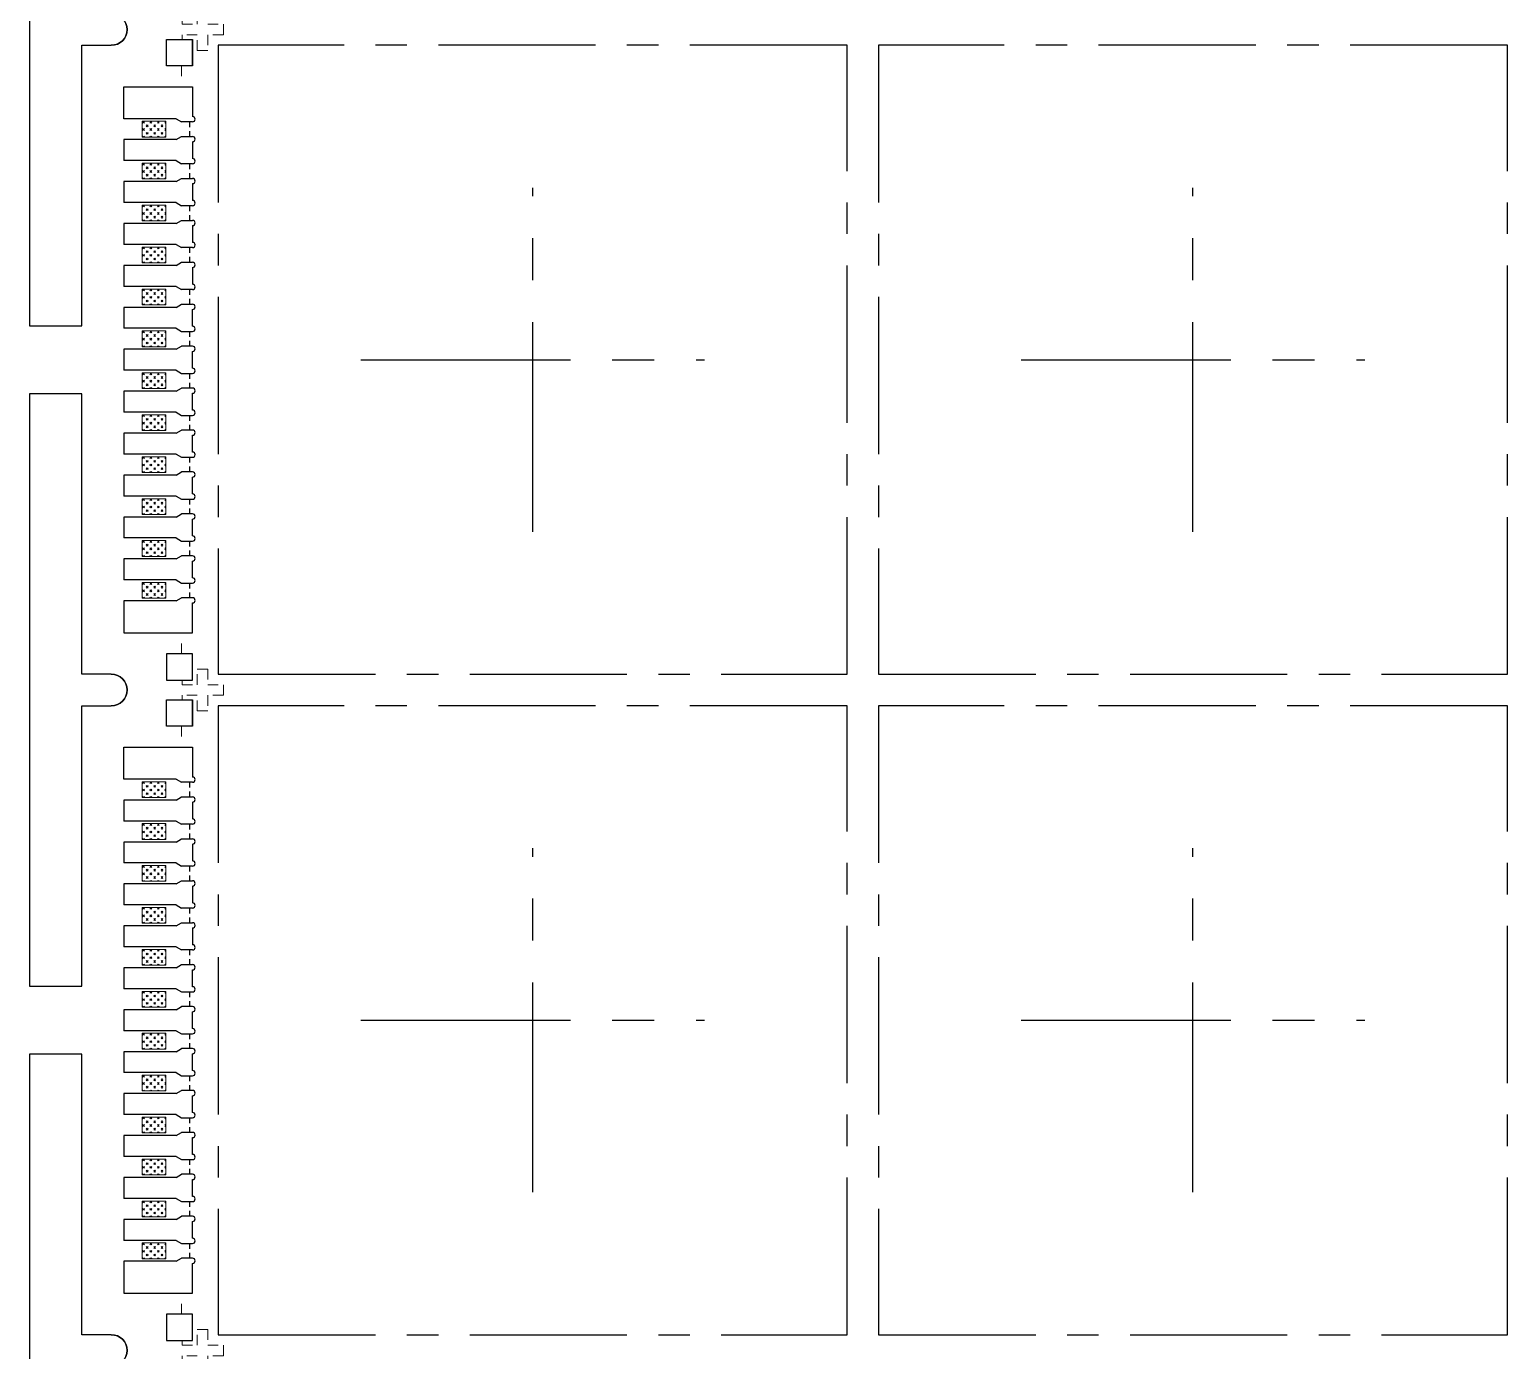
# Model space of a CAD drawing. Header units: inches. Extents: x 5 to 403, y 5 to 265.
# Drawn here: x 78.54 to 92.64, y 195.55 to 208.15 of the extents above; entities that cross this region are included whole.
import ezdxf

# ---------------------------------------------------------------- set-up
doc = ezdxf.new("R2010")
doc.units = ezdxf.units.IN
doc.header["$MEASUREMENT"] = 0
doc.linetypes.add('CENTER', pattern=[2, 1.25, -0.25, 0.25, -0.25])
doc.linetypes.add('HIDDEN', pattern=[0.375, 0.25, -0.125])
for name, color, linetype in [('1D（虚线、T-shape等)', 4, 'Continuous'), ('1（实线、SECTION图示等）', 7, 'Continuous'), ('CEN(中心线)', 1, 'CENTER'), ('LFBOT（框架底面线、虚线）', 4, 'HIDDEN'), ('LFTOP（框架正面线、实线）', 7, 'Continuous'), ('PKG LINE（虚线）', 2, 'HIDDEN'), ('PLATING（电镀）', 3, 'Continuous')]:
    doc.layers.add(name, color=color, linetype=linetype)

msp = doc.modelspace()

# ---------------------------------------------------------------- hatches: boundary and pattern name
at = {"layer": 'PLATING（电镀）', "linetype": 'ByBlock', "lineweight": 5}
h = msp.add_hatch(dxfattribs=at)
h.set_pattern_fill('CROSS', color=3, scale=0.05, angle=90)
h.set_pattern_definition([(45, (-143.61794, -17.674744), (0.035355339, -0.035355339), [0.025, -0.025]), (315, (-143.61794, -17.65707), (-0.035355339, -0.035355339), [0.025, -0.025])])
h.paths.add_polyline_path([(79.83732, 207.12304), (79.61232, 207.12304), (79.61232, 207.27304), (79.83732, 207.27304)])
h = msp.add_hatch(dxfattribs=at)
h.set_pattern_fill('CROSS', color=3, scale=0.05, angle=90)
h.set_pattern_definition([(45, (-143.61794, -18.074744), (0.035355339, -0.035355339), [0.025, -0.025]), (315, (-143.61794, -18.05707), (-0.035355339, -0.035355339), [0.025, -0.025])])
h.paths.add_polyline_path([(79.83732, 206.72304), (79.61232, 206.72304), (79.61232, 206.87304), (79.83732, 206.87304)])
h = msp.add_hatch(dxfattribs=at)
h.set_pattern_fill('CROSS', color=3, scale=0.05, angle=90)
h.set_pattern_definition([(45, (-143.61794, -18.474744), (0.035355339, -0.035355339), [0.025, -0.025]), (315, (-143.61794, -18.45707), (-0.035355339, -0.035355339), [0.025, -0.025])])
h.paths.add_polyline_path([(79.83732, 206.32304), (79.61232, 206.32304), (79.61232, 206.47304), (79.83732, 206.47304)])
h = msp.add_hatch(dxfattribs=at)
h.set_pattern_fill('CROSS', color=3, scale=0.05, angle=90)
h.set_pattern_definition([(45, (-143.61794, -18.874744), (0.035355339, -0.035355339), [0.025, -0.025]), (315, (-143.61794, -18.85707), (-0.035355339, -0.035355339), [0.025, -0.025])])
h.paths.add_polyline_path([(79.83732, 205.92304), (79.61232, 205.92304), (79.61232, 206.07304), (79.83732, 206.07304)])
h = msp.add_hatch(dxfattribs=at)
h.set_pattern_fill('CROSS', color=3, scale=0.05, angle=90)
h.set_pattern_definition([(45, (-143.61794, -19.274744), (0.035355339, -0.035355339), [0.025, -0.025]), (315, (-143.61794, -19.25707), (-0.035355339, -0.035355339), [0.025, -0.025])])
h.paths.add_polyline_path([(79.83732, 205.52304), (79.61232, 205.52304), (79.61232, 205.67304), (79.83732, 205.67304)])
h = msp.add_hatch(dxfattribs=at)
h.set_pattern_fill('CROSS', color=3, scale=0.05, angle=90)
h.set_pattern_definition([(45, (-143.61794, -19.674744), (0.035355339, -0.035355339), [0.025, -0.025]), (315, (-143.61794, -19.65707), (-0.035355339, -0.035355339), [0.025, -0.025])])
h.paths.add_polyline_path([(79.83732, 205.12304), (79.61232, 205.12304), (79.61232, 205.27304), (79.83732, 205.27304)])
h = msp.add_hatch(dxfattribs=at)
h.set_pattern_fill('CROSS', color=3, scale=0.05, angle=90)
h.set_pattern_definition([(45, (-143.61794, -20.074744), (0.035355339, -0.035355339), [0.025, -0.025]), (315, (-143.61794, -20.05707), (-0.035355339, -0.035355339), [0.025, -0.025])])
h.paths.add_polyline_path([(79.83732, 204.72304), (79.61232, 204.72304), (79.61232, 204.87304), (79.83732, 204.87304)])
h = msp.add_hatch(dxfattribs=at)
h.set_pattern_fill('CROSS', color=3, scale=0.05, angle=90)
h.set_pattern_definition([(45, (-143.61794, -20.474744), (0.035355339, -0.035355339), [0.025, -0.025]), (315, (-143.61794, -20.45707), (-0.035355339, -0.035355339), [0.025, -0.025])])
h.paths.add_polyline_path([(79.83732, 204.32304), (79.61232, 204.32304), (79.61232, 204.47304), (79.83732, 204.47304)])
h = msp.add_hatch(dxfattribs=at)
h.set_pattern_fill('CROSS', color=3, scale=0.05, angle=90)
h.set_pattern_definition([(45, (-143.61794, -20.874744), (0.035355339, -0.035355339), [0.025, -0.025]), (315, (-143.61794, -20.85707), (-0.035355339, -0.035355339), [0.025, -0.025])])
h.paths.add_polyline_path([(79.83732, 203.92304), (79.61232, 203.92304), (79.61232, 204.07304), (79.83732, 204.07304)])
h = msp.add_hatch(dxfattribs=at)
h.set_pattern_fill('CROSS', color=3, scale=0.05, angle=90)
h.set_pattern_definition([(45, (-143.61794, -21.274744), (0.035355339, -0.035355339), [0.025, -0.025]), (315, (-143.61794, -21.25707), (-0.035355339, -0.035355339), [0.025, -0.025])])
h.paths.add_polyline_path([(79.83732, 203.52304), (79.61232, 203.52304), (79.61232, 203.67304), (79.83732, 203.67304)])
h = msp.add_hatch(dxfattribs=at)
h.set_pattern_fill('CROSS', color=3, scale=0.05, angle=90)
h.set_pattern_definition([(45, (-143.61794, -21.674744), (0.035355339, -0.035355339), [0.025, -0.025]), (315, (-143.61794, -21.65707), (-0.035355339, -0.035355339), [0.025, -0.025])])
h.paths.add_polyline_path([(79.83732, 203.12304), (79.61232, 203.12304), (79.61232, 203.27304), (79.83732, 203.27304)])
h = msp.add_hatch(dxfattribs=at)
h.set_pattern_fill('CROSS', color=3, scale=0.05, angle=90)
h.set_pattern_definition([(45, (-143.61794, -22.074744), (0.035355339, -0.035355339), [0.025, -0.025]), (315, (-143.61794, -22.05707), (-0.035355339, -0.035355339), [0.025, -0.025])])
h.paths.add_polyline_path([(79.83732, 202.72304), (79.61232, 202.72304), (79.61232, 202.87304), (79.83732, 202.87304)])
h = msp.add_hatch(dxfattribs=at)
h.set_pattern_fill('CROSS', color=3, scale=0.05, angle=90)
h.set_pattern_definition([(45, (-143.61794, -23.974744), (0.035355339, -0.035355339), [0.025, -0.025]), (315, (-143.61794, -23.95707), (-0.035355339, -0.035355339), [0.025, -0.025])])
h.paths.add_polyline_path([(79.83732, 200.82304), (79.61232, 200.82304), (79.61232, 200.97304), (79.83732, 200.97304)])
h = msp.add_hatch(dxfattribs=at)
h.set_pattern_fill('CROSS', color=3, scale=0.05, angle=90)
h.set_pattern_definition([(45, (-143.61794, -24.374744), (0.035355339, -0.035355339), [0.025, -0.025]), (315, (-143.61794, -24.35707), (-0.035355339, -0.035355339), [0.025, -0.025])])
h.paths.add_polyline_path([(79.83732, 200.42304), (79.61232, 200.42304), (79.61232, 200.57304), (79.83732, 200.57304)])
h = msp.add_hatch(dxfattribs=at)
h.set_pattern_fill('CROSS', color=3, scale=0.05, angle=90)
h.set_pattern_definition([(45, (-143.61794, -24.774744), (0.035355339, -0.035355339), [0.025, -0.025]), (315, (-143.61794, -24.75707), (-0.035355339, -0.035355339), [0.025, -0.025])])
h.paths.add_polyline_path([(79.83732, 200.02304), (79.61232, 200.02304), (79.61232, 200.17304), (79.83732, 200.17304)])
h = msp.add_hatch(dxfattribs=at)
h.set_pattern_fill('CROSS', color=3, scale=0.05, angle=90)
h.set_pattern_definition([(45, (-143.61794, -25.174744), (0.035355339, -0.035355339), [0.025, -0.025]), (315, (-143.61794, -25.15707), (-0.035355339, -0.035355339), [0.025, -0.025])])
h.paths.add_polyline_path([(79.83732, 199.62304), (79.61232, 199.62304), (79.61232, 199.77304), (79.83732, 199.77304)])
h = msp.add_hatch(dxfattribs=at)
h.set_pattern_fill('CROSS', color=3, scale=0.05, angle=90)
h.set_pattern_definition([(45, (-143.61794, -25.574744), (0.035355339, -0.035355339), [0.025, -0.025]), (315, (-143.61794, -25.55707), (-0.035355339, -0.035355339), [0.025, -0.025])])
h.paths.add_polyline_path([(79.83732, 199.22304), (79.61232, 199.22304), (79.61232, 199.37304), (79.83732, 199.37304)])
h = msp.add_hatch(dxfattribs=at)
h.set_pattern_fill('CROSS', color=3, scale=0.05, angle=90)
h.set_pattern_definition([(45, (-143.61794, -25.974744), (0.035355339, -0.035355339), [0.025, -0.025]), (315, (-143.61794, -25.95707), (-0.035355339, -0.035355339), [0.025, -0.025])])
h.paths.add_polyline_path([(79.83732, 198.82304), (79.61232, 198.82304), (79.61232, 198.97304), (79.83732, 198.97304)])
h = msp.add_hatch(dxfattribs=at)
h.set_pattern_fill('CROSS', color=3, scale=0.05, angle=90)
h.set_pattern_definition([(45, (-143.61794, -26.374744), (0.035355339, -0.035355339), [0.025, -0.025]), (315, (-143.61794, -26.35707), (-0.035355339, -0.035355339), [0.025, -0.025])])
h.paths.add_polyline_path([(79.83732, 198.42304), (79.61232, 198.42304), (79.61232, 198.57304), (79.83732, 198.57304)])
h = msp.add_hatch(dxfattribs=at)
h.set_pattern_fill('CROSS', color=3, scale=0.05, angle=90)
h.set_pattern_definition([(45, (-143.61794, -26.774744), (0.035355339, -0.035355339), [0.025, -0.025]), (315, (-143.61794, -26.75707), (-0.035355339, -0.035355339), [0.025, -0.025])])
h.paths.add_polyline_path([(79.83732, 198.02304), (79.61232, 198.02304), (79.61232, 198.17304), (79.83732, 198.17304)])
h = msp.add_hatch(dxfattribs=at)
h.set_pattern_fill('CROSS', color=3, scale=0.05, angle=90)
h.set_pattern_definition([(45, (-143.61794, -27.174744), (0.035355339, -0.035355339), [0.025, -0.025]), (315, (-143.61794, -27.15707), (-0.035355339, -0.035355339), [0.025, -0.025])])
h.paths.add_polyline_path([(79.83732, 197.62304), (79.61232, 197.62304), (79.61232, 197.77304), (79.83732, 197.77304)])
h = msp.add_hatch(dxfattribs=at)
h.set_pattern_fill('CROSS', color=3, scale=0.05, angle=90)
h.set_pattern_definition([(45, (-143.61794, -27.574744), (0.035355339, -0.035355339), [0.025, -0.025]), (315, (-143.61794, -27.55707), (-0.035355339, -0.035355339), [0.025, -0.025])])
h.paths.add_polyline_path([(79.83732, 197.22304), (79.61232, 197.22304), (79.61232, 197.37304), (79.83732, 197.37304)])
h = msp.add_hatch(dxfattribs=at)
h.set_pattern_fill('CROSS', color=3, scale=0.05, angle=90)
h.set_pattern_definition([(45, (-143.61794, -27.974744), (0.035355339, -0.035355339), [0.025, -0.025]), (315, (-143.61794, -27.95707), (-0.035355339, -0.035355339), [0.025, -0.025])])
h.paths.add_polyline_path([(79.83732, 196.82304), (79.61232, 196.82304), (79.61232, 196.97304), (79.83732, 196.97304)])
h = msp.add_hatch(dxfattribs=at)
h.set_pattern_fill('CROSS', color=3, scale=0.05, angle=90)
h.set_pattern_definition([(45, (-143.61794, -28.374744), (0.035355339, -0.035355339), [0.025, -0.025]), (315, (-143.61794, -28.35707), (-0.035355339, -0.035355339), [0.025, -0.025])])
h.paths.add_polyline_path([(79.83732, 196.42304), (79.61232, 196.42304), (79.61232, 196.57304), (79.83732, 196.57304)])

# ---------------------------------------------------------------- linework, layer by layer
at = {"layer": '1D（虚线、T-shape等)', "linetype": 'HIDDEN', "lineweight": 0, "ltscale": 0.25}
for p, q in [((79.98732, 207.80304, 0.1444), (79.98732, 207.60304, 0.1444)), ((79.98732, 202.19304, 0.1444), (79.98732, 202.39304, 0.1444)), ((79.98732, 201.50304, 0.1444), (79.98732, 201.30304, 0.1444)), ((79.98732, 195.89304, 0.1444), (79.98732, 196.09304, 0.1444))]:
    msp.add_line(p, q, dxfattribs=at)
at = {"layer": '1D（虚线、T-shape等)', "linetype": 'HIDDEN', "lineweight": 0, "ltscale": 0.25, "elevation": 0.1444}
for points in [[(79.99232, 208.24304), (79.99232, 208.19804), (80.13732, 208.19804), (80.13732, 208.34804), (80.23732, 208.34804), (80.23732, 208.19804), (80.38732, 208.19804), (80.38732, 208.09804), (80.23732, 208.09804), (80.23732, 207.94804), (80.13732, 207.94804), (80.13732, 208.09804), (79.99232, 208.09804), (79.99232, 208.05304)], [(79.99232, 201.94304), (79.99232, 201.89804), (80.13732, 201.89804), (80.13732, 202.04804), (80.23732, 202.04804), (80.23732, 201.89804), (80.38732, 201.89804), (80.38732, 201.79804), (80.23732, 201.79804), (80.23732, 201.64804), (80.13732, 201.64804), (80.13732, 201.79804), (79.99232, 201.79804), (79.99232, 201.75304)], [(79.99232, 195.64304), (79.99232, 195.59804), (80.13732, 195.59804), (80.13732, 195.74804), (80.23732, 195.74804), (80.23732, 195.59804), (80.38732, 195.59804), (80.38732, 195.49804), (80.23732, 195.49804), (80.23732, 195.34804), (80.13732, 195.34804), (80.13732, 195.49804), (79.99232, 195.49804), (79.99232, 195.45304)]]:
    msp.add_lwpolyline(points, dxfattribs=at)
at = {"layer": '1（实线、SECTION图示等）', "elevation": 0.1444}
for points in [[(79.31732, 208.29804), (79.03732, 208.29804), (79.03732, 210.97304), (78.53732, 210.97304), (78.53732, 205.32304), (79.03732, 205.32304), (79.03732, 207.99804), (79.31732, 207.99804, 1), (79.31732, 208.29804, -1), (79.31732, 207.99804)], [(79.31732, 201.99804), (79.03732, 201.99804), (79.03732, 204.67304), (78.53732, 204.67304), (78.53732, 199.02304), (79.03732, 199.02304), (79.03732, 201.69804), (79.31732, 201.69804, 1), (79.31732, 201.99804, -1), (79.31732, 201.69804)], [(79.31732, 195.69804), (79.03732, 195.69804), (79.03732, 198.37304), (78.53732, 198.37304), (78.53732, 192.72304), (79.03732, 192.72304), (79.03732, 195.39804), (79.31732, 195.39804, 1), (79.31732, 195.69804, -1), (79.31732, 195.39804)]]:
    msp.add_lwpolyline(points, format="xyb", dxfattribs=at)
at = {"layer": 'CEN(中心线)', "linetype": 'CENTER', "ltscale": 1.6}
for p, q in [((83.33732, 203.35807, 0.1444), (83.33732, 206.638, 0.1444)), ((89.63732, 203.35807, 0.1444), (89.63732, 206.638, 0.1444)), ((81.69736, 204.99804, 0.1444), (84.97729, 204.99804, 0.1444)), ((87.99736, 204.99804, 0.1444), (91.27729, 204.99804, 0.1444)), ((83.33732, 197.05807, 0.1444), (83.33732, 200.338, 0.1444)), ((89.63732, 197.05807, 0.1444), (89.63732, 200.338, 0.1444)), ((81.69736, 198.69804, 0.1444), (84.97729, 198.69804, 0.1444)), ((87.99736, 198.69804, 0.1444), (91.27729, 198.69804, 0.1444))]:
    msp.add_line(p, q, dxfattribs=at)
at = {"layer": 'LFBOT（框架底面线、虚线）', "linetype": 'HIDDEN', "ltscale": 0.2, "elevation": 0.1444}
for points in [[(80.06732, 207.21704), (80.06732, 207.26804)], [(80.06732, 207.12804), (80.06732, 207.17904)], [(80.06732, 206.81704), (80.06732, 206.86804)], [(80.06732, 206.72804), (80.06732, 206.77904)], [(80.06732, 206.41704), (80.06732, 206.46804)], [(80.06732, 206.32804), (80.06732, 206.37904)], [(80.06732, 206.01704), (80.06732, 206.06804)], [(80.06732, 205.92804), (80.06732, 205.97904)], [(80.06732, 205.61704), (80.06732, 205.66804)], [(80.06732, 205.52804), (80.06732, 205.57904)], [(80.06732, 205.21704), (80.06732, 205.26804)], [(80.06732, 205.12804), (80.06732, 205.17904)], [(80.06732, 204.81704), (80.06732, 204.86804)], [(80.06732, 204.72804), (80.06732, 204.77904)], [(80.06732, 204.41704), (80.06732, 204.46804)], [(80.06732, 204.32804), (80.06732, 204.37904)], [(80.06732, 204.01704), (80.06732, 204.06804)], [(80.06732, 203.92804), (80.06732, 203.97904)], [(80.06732, 203.61704), (80.06732, 203.66804)], [(80.06732, 203.52804), (80.06732, 203.57904)], [(80.06732, 203.21704), (80.06732, 203.26804)], [(80.06732, 203.12804), (80.06732, 203.17904)], [(80.06732, 202.81704), (80.06732, 202.86804)], [(80.06732, 202.72804), (80.06732, 202.77904)], [(80.06732, 200.91704), (80.06732, 200.96804)], [(80.06732, 200.82804), (80.06732, 200.87904)], [(80.06732, 200.51704), (80.06732, 200.56804)], [(80.06732, 200.42804), (80.06732, 200.47904)], [(80.06732, 200.11704), (80.06732, 200.16804)], [(80.06732, 200.02804), (80.06732, 200.07904)], [(80.06732, 199.71704), (80.06732, 199.76804)], [(80.06732, 199.62804), (80.06732, 199.67904)], [(80.06732, 199.31704), (80.06732, 199.36804)], [(80.06732, 199.22804), (80.06732, 199.27904)], [(80.06732, 198.91704), (80.06732, 198.96804)], [(80.06732, 198.82804), (80.06732, 198.87904)], [(80.06732, 198.51704), (80.06732, 198.56804)], [(80.06732, 198.42804), (80.06732, 198.47904)], [(80.06732, 198.11704), (80.06732, 198.16804)], [(80.06732, 198.02804), (80.06732, 198.07904)], [(80.06732, 197.71704), (80.06732, 197.76804)], [(80.06732, 197.62804), (80.06732, 197.67904)], [(80.06732, 197.31704), (80.06732, 197.36804)], [(80.06732, 197.22804), (80.06732, 197.27904)], [(80.06732, 196.91704), (80.06732, 196.96804)], [(80.06732, 196.82804), (80.06732, 196.87904)], [(80.06732, 196.51704), (80.06732, 196.56804)], [(80.06732, 196.42804), (80.06732, 196.47904)]]:
    msp.add_lwpolyline(points, dxfattribs=at)
at = {"layer": 'LFTOP（框架正面线、实线）', "color": 7}
for p, q in [((80.09232, 207.80304, 0.1444), (80.09232, 208.05304, 0.1444)), ((80.09232, 207.60304, 0.1444), (80.09232, 207.31804, 0.1444)), ((79.93732, 207.29804, 0.1444), (79.43732, 207.29804, 0.1444)), ((79.93732, 207.29804, 0.1444), (79.98732, 207.26804, 0.1444)), ((80.09232, 207.26804, 0.1444), (79.98732, 207.26804, 0.1444)), ((79.93732, 207.09804, 0.1444), (79.43732, 207.09804, 0.1444)), ((79.93732, 207.09804, 0.1444), (79.98732, 207.12804, 0.1444)), ((79.98732, 207.12804, 0.1444), (80.09232, 207.12804, 0.1444)), ((80.09232, 207.07804, 0.1444), (80.09232, 206.91804, 0.1444)), ((79.93732, 206.89804, 0.1444), (79.43732, 206.89804, 0.1444)), ((79.93732, 206.89804, 0.1444), (79.98732, 206.86804, 0.1444)), ((80.09232, 206.86804, 0.1444), (79.98732, 206.86804, 0.1444)), ((79.93732, 206.69804, 0.1444), (79.98732, 206.72804, 0.1444)), ((79.98732, 206.72804, 0.1444), (80.09232, 206.72804, 0.1444)), ((79.93732, 206.69804, 0.1444), (79.43732, 206.69804, 0.1444)), ((80.09232, 206.67804, 0.1444), (80.09232, 206.51804, 0.1444)), ((79.93732, 206.49804, 0.1444), (79.43732, 206.49804, 0.1444)), ((79.93732, 206.49804, 0.1444), (79.98732, 206.46804, 0.1444)), ((80.09232, 206.46804, 0.1444), (79.98732, 206.46804, 0.1444)), ((79.93732, 206.29804, 0.1444), (79.43732, 206.29804, 0.1444)), ((79.93732, 206.29804, 0.1444), (79.98732, 206.32804, 0.1444)), ((79.98732, 206.32804, 0.1444), (80.09232, 206.32804, 0.1444)), ((80.09232, 206.27804, 0.1444), (80.09232, 206.11804, 0.1444)), ((79.93732, 206.09804, 0.1444), (79.43732, 206.09804, 0.1444)), ((79.93732, 206.09804, 0.1444), (79.98732, 206.06804, 0.1444)), ((80.09232, 206.06804, 0.1444), (79.98732, 206.06804, 0.1444)), ((79.93732, 205.89804, 0.1444), (79.43732, 205.89804, 0.1444)), ((79.93732, 205.89804, 0.1444), (79.98732, 205.92804, 0.1444)), ((79.98732, 205.92804, 0.1444), (80.09232, 205.92804, 0.1444)), ((80.09232, 205.87804, 0.1444), (80.09232, 205.71804, 0.1444)), ((79.93732, 205.69804, 0.1444), (79.43732, 205.69804, 0.1444)), ((79.93732, 205.69804, 0.1444), (79.98732, 205.66804, 0.1444)), ((80.09232, 205.66804, 0.1444), (79.98732, 205.66804, 0.1444)), ((79.93732, 205.49804, 0.1444), (79.43732, 205.49804, 0.1444)), ((79.93732, 205.49804, 0.1444), (79.98732, 205.52804, 0.1444)), ((79.98732, 205.52804, 0.1444), (80.09232, 205.52804, 0.1444)), ((80.09232, 205.31804, 0.1444), (80.09232, 205.47804, 0.1444)), ((79.93732, 205.29804, 0.1444), (79.43732, 205.29804, 0.1444)), ((79.93732, 205.29804, 0.1444), (79.98732, 205.26804, 0.1444)), ((79.98732, 205.26804, 0.1444), (80.09232, 205.26804, 0.1444)), ((79.93732, 205.09804, 0.1444), (79.43732, 205.09804, 0.1444)), ((79.93732, 205.09804, 0.1444), (79.98732, 205.12804, 0.1444)), ((80.09232, 205.12804, 0.1444), (79.98732, 205.12804, 0.1444)), ((80.09232, 204.91804, 0.1444), (80.09232, 205.07804, 0.1444)), ((79.93732, 204.89804, 0.1444), (79.43732, 204.89804, 0.1444)), ((79.93732, 204.89804, 0.1444), (79.98732, 204.86804, 0.1444)), ((79.98732, 204.86804, 0.1444), (80.09232, 204.86804, 0.1444)), ((79.93732, 204.69804, 0.1444), (79.43732, 204.69804, 0.1444)), ((79.93732, 204.69804, 0.1444), (79.98732, 204.72804, 0.1444)), ((80.09232, 204.72804, 0.1444), (79.98732, 204.72804, 0.1444)), ((80.09232, 204.51804, 0.1444), (80.09232, 204.67804, 0.1444)), ((79.93732, 204.49804, 0.1444), (79.43732, 204.49804, 0.1444)), ((79.93732, 204.49804, 0.1444), (79.98732, 204.46804, 0.1444)), ((79.98732, 204.46804, 0.1444), (80.09232, 204.46804, 0.1444)), ((79.93732, 204.29804, 0.1444), (79.98732, 204.32804, 0.1444)), ((80.09232, 204.32804, 0.1444), (79.98732, 204.32804, 0.1444)), ((79.93732, 204.29804, 0.1444), (79.43732, 204.29804, 0.1444)), ((80.09232, 204.11804, 0.1444), (80.09232, 204.27804, 0.1444)), ((79.93732, 204.09804, 0.1444), (79.43732, 204.09804, 0.1444)), ((79.93732, 204.09804, 0.1444), (79.98732, 204.06804, 0.1444)), ((79.98732, 204.06804, 0.1444), (80.09232, 204.06804, 0.1444)), ((79.93732, 203.89804, 0.1444), (79.43732, 203.89804, 0.1444)), ((79.93732, 203.89804, 0.1444), (79.98732, 203.92804, 0.1444)), ((80.09232, 203.92804, 0.1444), (79.98732, 203.92804, 0.1444)), ((80.09232, 203.71804, 0.1444), (80.09232, 203.87804, 0.1444)), ((79.93732, 203.69804, 0.1444), (79.43732, 203.69804, 0.1444)), ((79.93732, 203.69804, 0.1444), (79.98732, 203.66804, 0.1444)), ((79.98732, 203.66804, 0.1444), (80.09232, 203.66804, 0.1444)), ((79.93732, 203.49804, 0.1444), (79.43732, 203.49804, 0.1444)), ((79.93732, 203.49804, 0.1444), (79.98732, 203.52804, 0.1444)), ((80.09232, 203.52804, 0.1444), (79.98732, 203.52804, 0.1444)), ((80.09232, 203.31804, 0.1444), (80.09232, 203.47804, 0.1444)), ((79.93732, 203.29804, 0.1444), (79.43732, 203.29804, 0.1444)), ((79.93732, 203.29804, 0.1444), (79.98732, 203.26804, 0.1444)), ((79.98732, 203.26804, 0.1444), (80.09232, 203.26804, 0.1444)), ((79.93732, 203.09804, 0.1444), (79.43732, 203.09804, 0.1444)), ((79.93732, 203.09804, 0.1444), (79.98732, 203.12804, 0.1444)), ((80.09232, 203.12804, 0.1444), (79.98732, 203.12804, 0.1444)), ((80.09232, 202.91804, 0.1444), (80.09232, 203.07804, 0.1444)), ((79.93732, 202.89804, 0.1444), (79.43732, 202.89804, 0.1444)), ((79.93732, 202.89804, 0.1444), (79.98732, 202.86804, 0.1444)), ((79.98732, 202.86804, 0.1444), (80.09232, 202.86804, 0.1444)), ((79.43732, 202.69804, 0.1444), (79.43732, 202.39804, 0.1444)), ((79.93732, 202.69804, 0.1444), (79.43732, 202.69804, 0.1444)), ((79.93732, 202.69804, 0.1444), (79.98732, 202.72804, 0.1444)), ((80.09232, 202.72804, 0.1444), (79.98732, 202.72804, 0.1444)), ((80.09232, 202.39304, 0.1444), (80.09232, 202.67804, 0.1444)), ((79.43732, 202.39804, 0.1444), (79.43732, 202.39304, 0.1444)), ((79.43732, 202.39304, 0.1444), (79.73732, 202.39304, 0.1444)), ((79.73732, 202.39304, 0.1444), (80.09232, 202.39304, 0.1444)), ((80.09232, 201.50304, 0.1444), (80.09232, 201.75304, 0.1444)), ((80.09232, 201.30304, 0.1444), (80.09232, 201.01804, 0.1444)), ((79.93732, 200.99804, 0.1444), (79.43732, 200.99804, 0.1444)), ((79.93732, 200.99804, 0.1444), (79.98732, 200.96804, 0.1444)), ((80.09232, 200.96804, 0.1444), (79.98732, 200.96804, 0.1444)), ((79.93732, 200.79804, 0.1444), (79.43732, 200.79804, 0.1444)), ((79.93732, 200.79804, 0.1444), (79.98732, 200.82804, 0.1444)), ((79.98732, 200.82804, 0.1444), (80.09232, 200.82804, 0.1444)), ((80.09232, 200.77804, 0.1444), (80.09232, 200.61804, 0.1444)), ((79.93732, 200.59804, 0.1444), (79.43732, 200.59804, 0.1444)), ((79.93732, 200.59804, 0.1444), (79.98732, 200.56804, 0.1444)), ((80.09232, 200.56804, 0.1444), (79.98732, 200.56804, 0.1444)), ((79.93732, 200.39804, 0.1444), (79.43732, 200.39804, 0.1444)), ((79.93732, 200.39804, 0.1444), (79.98732, 200.42804, 0.1444)), ((79.98732, 200.42804, 0.1444), (80.09232, 200.42804, 0.1444)), ((80.09232, 200.37804, 0.1444), (80.09232, 200.21804, 0.1444)), ((79.93732, 200.19804, 0.1444), (79.43732, 200.19804, 0.1444)), ((79.93732, 200.19804, 0.1444), (79.98732, 200.16804, 0.1444)), ((80.09232, 200.16804, 0.1444), (79.98732, 200.16804, 0.1444)), ((79.93732, 199.99804, 0.1444), (79.43732, 199.99804, 0.1444)), ((79.93732, 199.99804, 0.1444), (79.98732, 200.02804, 0.1444)), ((79.98732, 200.02804, 0.1444), (80.09232, 200.02804, 0.1444)), ((80.09232, 199.97804, 0.1444), (80.09232, 199.81804, 0.1444)), ((79.93732, 199.79804, 0.1444), (79.43732, 199.79804, 0.1444)), ((79.93732, 199.79804, 0.1444), (79.98732, 199.76804, 0.1444)), ((80.09232, 199.76804, 0.1444), (79.98732, 199.76804, 0.1444)), ((79.93732, 199.59804, 0.1444), (79.43732, 199.59804, 0.1444)), ((79.93732, 199.59804, 0.1444), (79.98732, 199.62804, 0.1444)), ((79.98732, 199.62804, 0.1444), (80.09232, 199.62804, 0.1444)), ((80.09232, 199.57804, 0.1444), (80.09232, 199.41804, 0.1444)), ((79.93732, 199.39804, 0.1444), (79.43732, 199.39804, 0.1444)), ((79.93732, 199.39804, 0.1444), (79.98732, 199.36804, 0.1444)), ((80.09232, 199.36804, 0.1444), (79.98732, 199.36804, 0.1444)), ((79.93732, 199.19804, 0.1444), (79.43732, 199.19804, 0.1444)), ((79.93732, 199.19804, 0.1444), (79.98732, 199.22804, 0.1444)), ((79.98732, 199.22804, 0.1444), (80.09232, 199.22804, 0.1444)), ((80.09232, 199.01804, 0.1444), (80.09232, 199.17804, 0.1444)), ((79.93732, 198.99804, 0.1444), (79.43732, 198.99804, 0.1444)), ((79.93732, 198.99804, 0.1444), (79.98732, 198.96804, 0.1444)), ((79.98732, 198.96804, 0.1444), (80.09232, 198.96804, 0.1444)), ((79.93732, 198.79804, 0.1444), (79.98732, 198.82804, 0.1444)), ((80.09232, 198.82804, 0.1444), (79.98732, 198.82804, 0.1444)), ((79.93732, 198.79804, 0.1444), (79.43732, 198.79804, 0.1444)), ((80.09232, 198.61804, 0.1444), (80.09232, 198.77804, 0.1444)), ((79.93732, 198.59804, 0.1444), (79.43732, 198.59804, 0.1444)), ((79.93732, 198.59804, 0.1444), (79.98732, 198.56804, 0.1444)), ((79.98732, 198.56804, 0.1444), (80.09232, 198.56804, 0.1444)), ((79.93732, 198.39804, 0.1444), (79.43732, 198.39804, 0.1444)), ((79.93732, 198.39804, 0.1444), (79.98732, 198.42804, 0.1444)), ((80.09232, 198.42804, 0.1444), (79.98732, 198.42804, 0.1444)), ((80.09232, 198.21804, 0.1444), (80.09232, 198.37804, 0.1444)), ((79.93732, 198.19804, 0.1444), (79.43732, 198.19804, 0.1444)), ((79.93732, 198.19804, 0.1444), (79.98732, 198.16804, 0.1444)), ((79.98732, 198.16804, 0.1444), (80.09232, 198.16804, 0.1444)), ((79.93732, 197.99804, 0.1444), (79.43732, 197.99804, 0.1444)), ((79.93732, 197.99804, 0.1444), (79.98732, 198.02804, 0.1444)), ((80.09232, 198.02804, 0.1444), (79.98732, 198.02804, 0.1444)), ((80.09232, 197.81804, 0.1444), (80.09232, 197.97804, 0.1444)), ((79.93732, 197.79804, 0.1444), (79.43732, 197.79804, 0.1444)), ((79.93732, 197.79804, 0.1444), (79.98732, 197.76804, 0.1444)), ((79.98732, 197.76804, 0.1444), (80.09232, 197.76804, 0.1444)), ((79.93732, 197.59804, 0.1444), (79.43732, 197.59804, 0.1444)), ((79.93732, 197.59804, 0.1444), (79.98732, 197.62804, 0.1444)), ((80.09232, 197.62804, 0.1444), (79.98732, 197.62804, 0.1444)), ((80.09232, 197.41804, 0.1444), (80.09232, 197.57804, 0.1444)), ((79.93732, 197.39804, 0.1444), (79.43732, 197.39804, 0.1444)), ((79.93732, 197.39804, 0.1444), (79.98732, 197.36804, 0.1444)), ((79.98732, 197.36804, 0.1444), (80.09232, 197.36804, 0.1444)), ((79.93732, 197.19804, 0.1444), (79.43732, 197.19804, 0.1444)), ((79.93732, 197.19804, 0.1444), (79.98732, 197.22804, 0.1444)), ((80.09232, 197.22804, 0.1444), (79.98732, 197.22804, 0.1444)), ((80.09232, 197.01804, 0.1444), (80.09232, 197.17804, 0.1444)), ((79.93732, 196.99804, 0.1444), (79.43732, 196.99804, 0.1444)), ((79.93732, 196.99804, 0.1444), (79.98732, 196.96804, 0.1444)), ((79.98732, 196.96804, 0.1444), (80.09232, 196.96804, 0.1444)), ((79.93732, 196.79804, 0.1444), (79.43732, 196.79804, 0.1444)), ((79.93732, 196.79804, 0.1444), (79.98732, 196.82804, 0.1444)), ((80.09232, 196.82804, 0.1444), (79.98732, 196.82804, 0.1444)), ((80.09232, 196.61804, 0.1444), (80.09232, 196.77804, 0.1444)), ((79.93732, 196.59804, 0.1444), (79.43732, 196.59804, 0.1444)), ((79.93732, 196.59804, 0.1444), (79.98732, 196.56804, 0.1444)), ((79.98732, 196.56804, 0.1444), (80.09232, 196.56804, 0.1444)), ((79.93732, 196.39804, 0.1444), (79.98732, 196.42804, 0.1444)), ((80.09232, 196.42804, 0.1444), (79.98732, 196.42804, 0.1444)), ((79.43732, 196.39804, 0.1444), (79.43732, 196.09804, 0.1444)), ((79.93732, 196.39804, 0.1444), (79.43732, 196.39804, 0.1444)), ((80.09232, 196.09304, 0.1444), (80.09232, 196.37804, 0.1444)), ((79.43732, 196.09804, 0.1444), (79.43732, 196.09304, 0.1444)), ((79.43732, 196.09304, 0.1444), (79.73732, 196.09304, 0.1444)), ((79.73732, 196.09304, 0.1444), (80.09232, 196.09304, 0.1444))]:
    msp.add_line(p, q, dxfattribs=at)
at = {"layer": 'LFTOP（框架正面线、实线）'}
for p, q in [((79.43732, 207.09804, 0.1444), (79.43732, 206.89804, 0.1444)), ((79.43732, 206.69804, 0.1444), (79.43732, 206.49804, 0.1444)), ((79.43732, 206.29804, 0.1444), (79.43732, 206.09804, 0.1444)), ((79.43732, 205.89804, 0.1444), (79.43732, 205.69804, 0.1444)), ((79.43732, 205.49804, 0.1444), (79.43732, 205.29804, 0.1444)), ((79.43732, 205.09804, 0.1444), (79.43732, 204.89804, 0.1444)), ((79.43732, 204.69804, 0.1444), (79.43732, 204.49804, 0.1444)), ((79.43732, 204.29804, 0.1444), (79.43732, 204.09804, 0.1444)), ((79.43732, 203.89804, 0.1444), (79.43732, 203.69804, 0.1444)), ((79.43732, 203.49804, 0.1444), (79.43732, 203.29804, 0.1444)), ((79.43732, 203.09804, 0.1444), (79.43732, 202.89804, 0.1444)), ((79.43732, 200.79804, 0.1444), (79.43732, 200.59804, 0.1444)), ((79.43732, 200.39804, 0.1444), (79.43732, 200.19804, 0.1444)), ((79.43732, 199.99804, 0.1444), (79.43732, 199.79804, 0.1444)), ((79.43732, 199.59804, 0.1444), (79.43732, 199.39804, 0.1444)), ((79.43732, 199.19804, 0.1444), (79.43732, 198.99804, 0.1444)), ((79.43732, 198.79804, 0.1444), (79.43732, 198.59804, 0.1444)), ((79.43732, 198.39804, 0.1444), (79.43732, 198.19804, 0.1444)), ((79.43732, 197.99804, 0.1444), (79.43732, 197.79804, 0.1444)), ((79.43732, 197.59804, 0.1444), (79.43732, 197.39804, 0.1444)), ((79.43732, 197.19804, 0.1444), (79.43732, 196.99804, 0.1444)), ((79.43732, 196.79804, 0.1444), (79.43732, 196.59804, 0.1444))]:
    msp.add_line(p, q, dxfattribs=at)
at = {"layer": 'LFTOP（框架正面线、实线）', "color": 7, "elevation": 0.1444}
for points in [[(80.09232, 208.05304), (80.09232, 207.80304), (79.84232, 207.80304), (79.84232, 208.05304)], [(80.09232, 201.94304), (80.09232, 202.19304), (79.84232, 202.19304), (79.84232, 201.94304)], [(80.09232, 201.75304), (80.09232, 201.50304), (79.84232, 201.50304), (79.84232, 201.75304)], [(80.09232, 195.64304), (80.09232, 195.89304), (79.84232, 195.89304), (79.84232, 195.64304)]]:
    msp.add_lwpolyline(points, close=True, dxfattribs=at)
for points in [[(79.43732, 207.29804), (79.43732, 207.60304), (80.09232, 207.60304)], [(79.43732, 200.99804), (79.43732, 201.30304), (80.09232, 201.30304)]]:
    msp.add_lwpolyline(points, dxfattribs=at)
at = {"layer": 'LFTOP（框架正面线、实线）', "color": 7}
for centre in [(80.09232, 207.29304, 0.1444), (80.09232, 207.10304, 0.1444), (80.09232, 206.89304, 0.1444), (80.09232, 206.70304, 0.1444), (80.09232, 206.49304, 0.1444), (80.09232, 206.30304, 0.1444), (80.09232, 206.09304, 0.1444), (80.09232, 205.90304, 0.1444), (80.09232, 205.69304, 0.1444), (80.09232, 205.50304, 0.1444), (80.09232, 205.29304, 0.1444), (80.09232, 205.10304, 0.1444), (80.09232, 204.89304, 0.1444), (80.09232, 204.70304, 0.1444), (80.09232, 204.49304, 0.1444), (80.09232, 204.30304, 0.1444), (80.09232, 204.09304, 0.1444), (80.09232, 203.90304, 0.1444), (80.09232, 203.69304, 0.1444), (80.09232, 203.50304, 0.1444), (80.09232, 203.29304, 0.1444), (80.09232, 203.10304, 0.1444), (80.09232, 202.89304, 0.1444), (80.09232, 202.70304, 0.1444), (80.09232, 200.99304, 0.1444), (80.09232, 200.80304, 0.1444), (80.09232, 200.59304, 0.1444), (80.09232, 200.40304, 0.1444), (80.09232, 200.19304, 0.1444), (80.09232, 200.00304, 0.1444), (80.09232, 199.79304, 0.1444), (80.09232, 199.60304, 0.1444), (80.09232, 199.39304, 0.1444), (80.09232, 199.20304, 0.1444), (80.09232, 198.99304, 0.1444), (80.09232, 198.80304, 0.1444), (80.09232, 198.59304, 0.1444), (80.09232, 198.40304, 0.1444), (80.09232, 198.19304, 0.1444), (80.09232, 198.00304, 0.1444), (80.09232, 197.79304, 0.1444), (80.09232, 197.60304, 0.1444), (80.09232, 197.39304, 0.1444), (80.09232, 197.20304, 0.1444), (80.09232, 196.99304, 0.1444), (80.09232, 196.80304, 0.1444), (80.09232, 196.59304, 0.1444), (80.09232, 196.40304, 0.1444)]:
    msp.add_arc(centre, 0.025, 270, 90, dxfattribs=at)
at = {"layer": 'PKG LINE（虚线）', "color": 2, "linetype": 'CENTER', "ltscale": 1.2, "elevation": 0.1444}
for points in [[(80.33732, 201.99804), (86.33732, 201.99804), (86.33732, 207.99804), (80.33732, 207.99804)], [(86.63732, 201.99804), (92.63732, 201.99804), (92.63732, 207.99804), (86.63732, 207.99804)], [(80.33732, 195.69804), (86.33732, 195.69804), (86.33732, 201.69804), (80.33732, 201.69804)], [(86.63732, 195.69804), (92.63732, 195.69804), (92.63732, 201.69804), (86.63732, 201.69804)]]:
    msp.add_lwpolyline(points, close=True, dxfattribs=at)
at = {"layer": 'PLATING（电镀）', "color": 3, "linetype": 'ByBlock', "lineweight": 5, "elevation": 0.1444}
for points in [[(79.83732, 207.12304), (79.83732, 207.27304), (79.61232, 207.27304), (79.61232, 207.12304)], [(79.83732, 206.72304), (79.83732, 206.87304), (79.61232, 206.87304), (79.61232, 206.72304)], [(79.83732, 206.32304), (79.83732, 206.47304), (79.61232, 206.47304), (79.61232, 206.32304)], [(79.83732, 205.92304), (79.83732, 206.07304), (79.61232, 206.07304), (79.61232, 205.92304)], [(79.83732, 205.52304), (79.83732, 205.67304), (79.61232, 205.67304), (79.61232, 205.52304)], [(79.83732, 205.12304), (79.83732, 205.27304), (79.61232, 205.27304), (79.61232, 205.12304)], [(79.83732, 204.72304), (79.83732, 204.87304), (79.61232, 204.87304), (79.61232, 204.72304)], [(79.83732, 204.32304), (79.83732, 204.47304), (79.61232, 204.47304), (79.61232, 204.32304)], [(79.83732, 203.92304), (79.83732, 204.07304), (79.61232, 204.07304), (79.61232, 203.92304)], [(79.83732, 203.52304), (79.83732, 203.67304), (79.61232, 203.67304), (79.61232, 203.52304)], [(79.83732, 203.12304), (79.83732, 203.27304), (79.61232, 203.27304), (79.61232, 203.12304)], [(79.83732, 202.72304), (79.83732, 202.87304), (79.61232, 202.87304), (79.61232, 202.72304)], [(79.83732, 200.82304), (79.83732, 200.97304), (79.61232, 200.97304), (79.61232, 200.82304)], [(79.83732, 200.42304), (79.83732, 200.57304), (79.61232, 200.57304), (79.61232, 200.42304)], [(79.83732, 200.02304), (79.83732, 200.17304), (79.61232, 200.17304), (79.61232, 200.02304)], [(79.83732, 199.62304), (79.83732, 199.77304), (79.61232, 199.77304), (79.61232, 199.62304)], [(79.83732, 199.22304), (79.83732, 199.37304), (79.61232, 199.37304), (79.61232, 199.22304)], [(79.83732, 198.82304), (79.83732, 198.97304), (79.61232, 198.97304), (79.61232, 198.82304)], [(79.83732, 198.42304), (79.83732, 198.57304), (79.61232, 198.57304), (79.61232, 198.42304)], [(79.83732, 198.02304), (79.83732, 198.17304), (79.61232, 198.17304), (79.61232, 198.02304)], [(79.83732, 197.62304), (79.83732, 197.77304), (79.61232, 197.77304), (79.61232, 197.62304)], [(79.83732, 197.22304), (79.83732, 197.37304), (79.61232, 197.37304), (79.61232, 197.22304)], [(79.83732, 196.82304), (79.83732, 196.97304), (79.61232, 196.97304), (79.61232, 196.82304)], [(79.83732, 196.42304), (79.83732, 196.57304), (79.61232, 196.57304), (79.61232, 196.42304)]]:
    msp.add_lwpolyline(points, close=True, dxfattribs=at)

doc.saveas('drawing.dxf')
